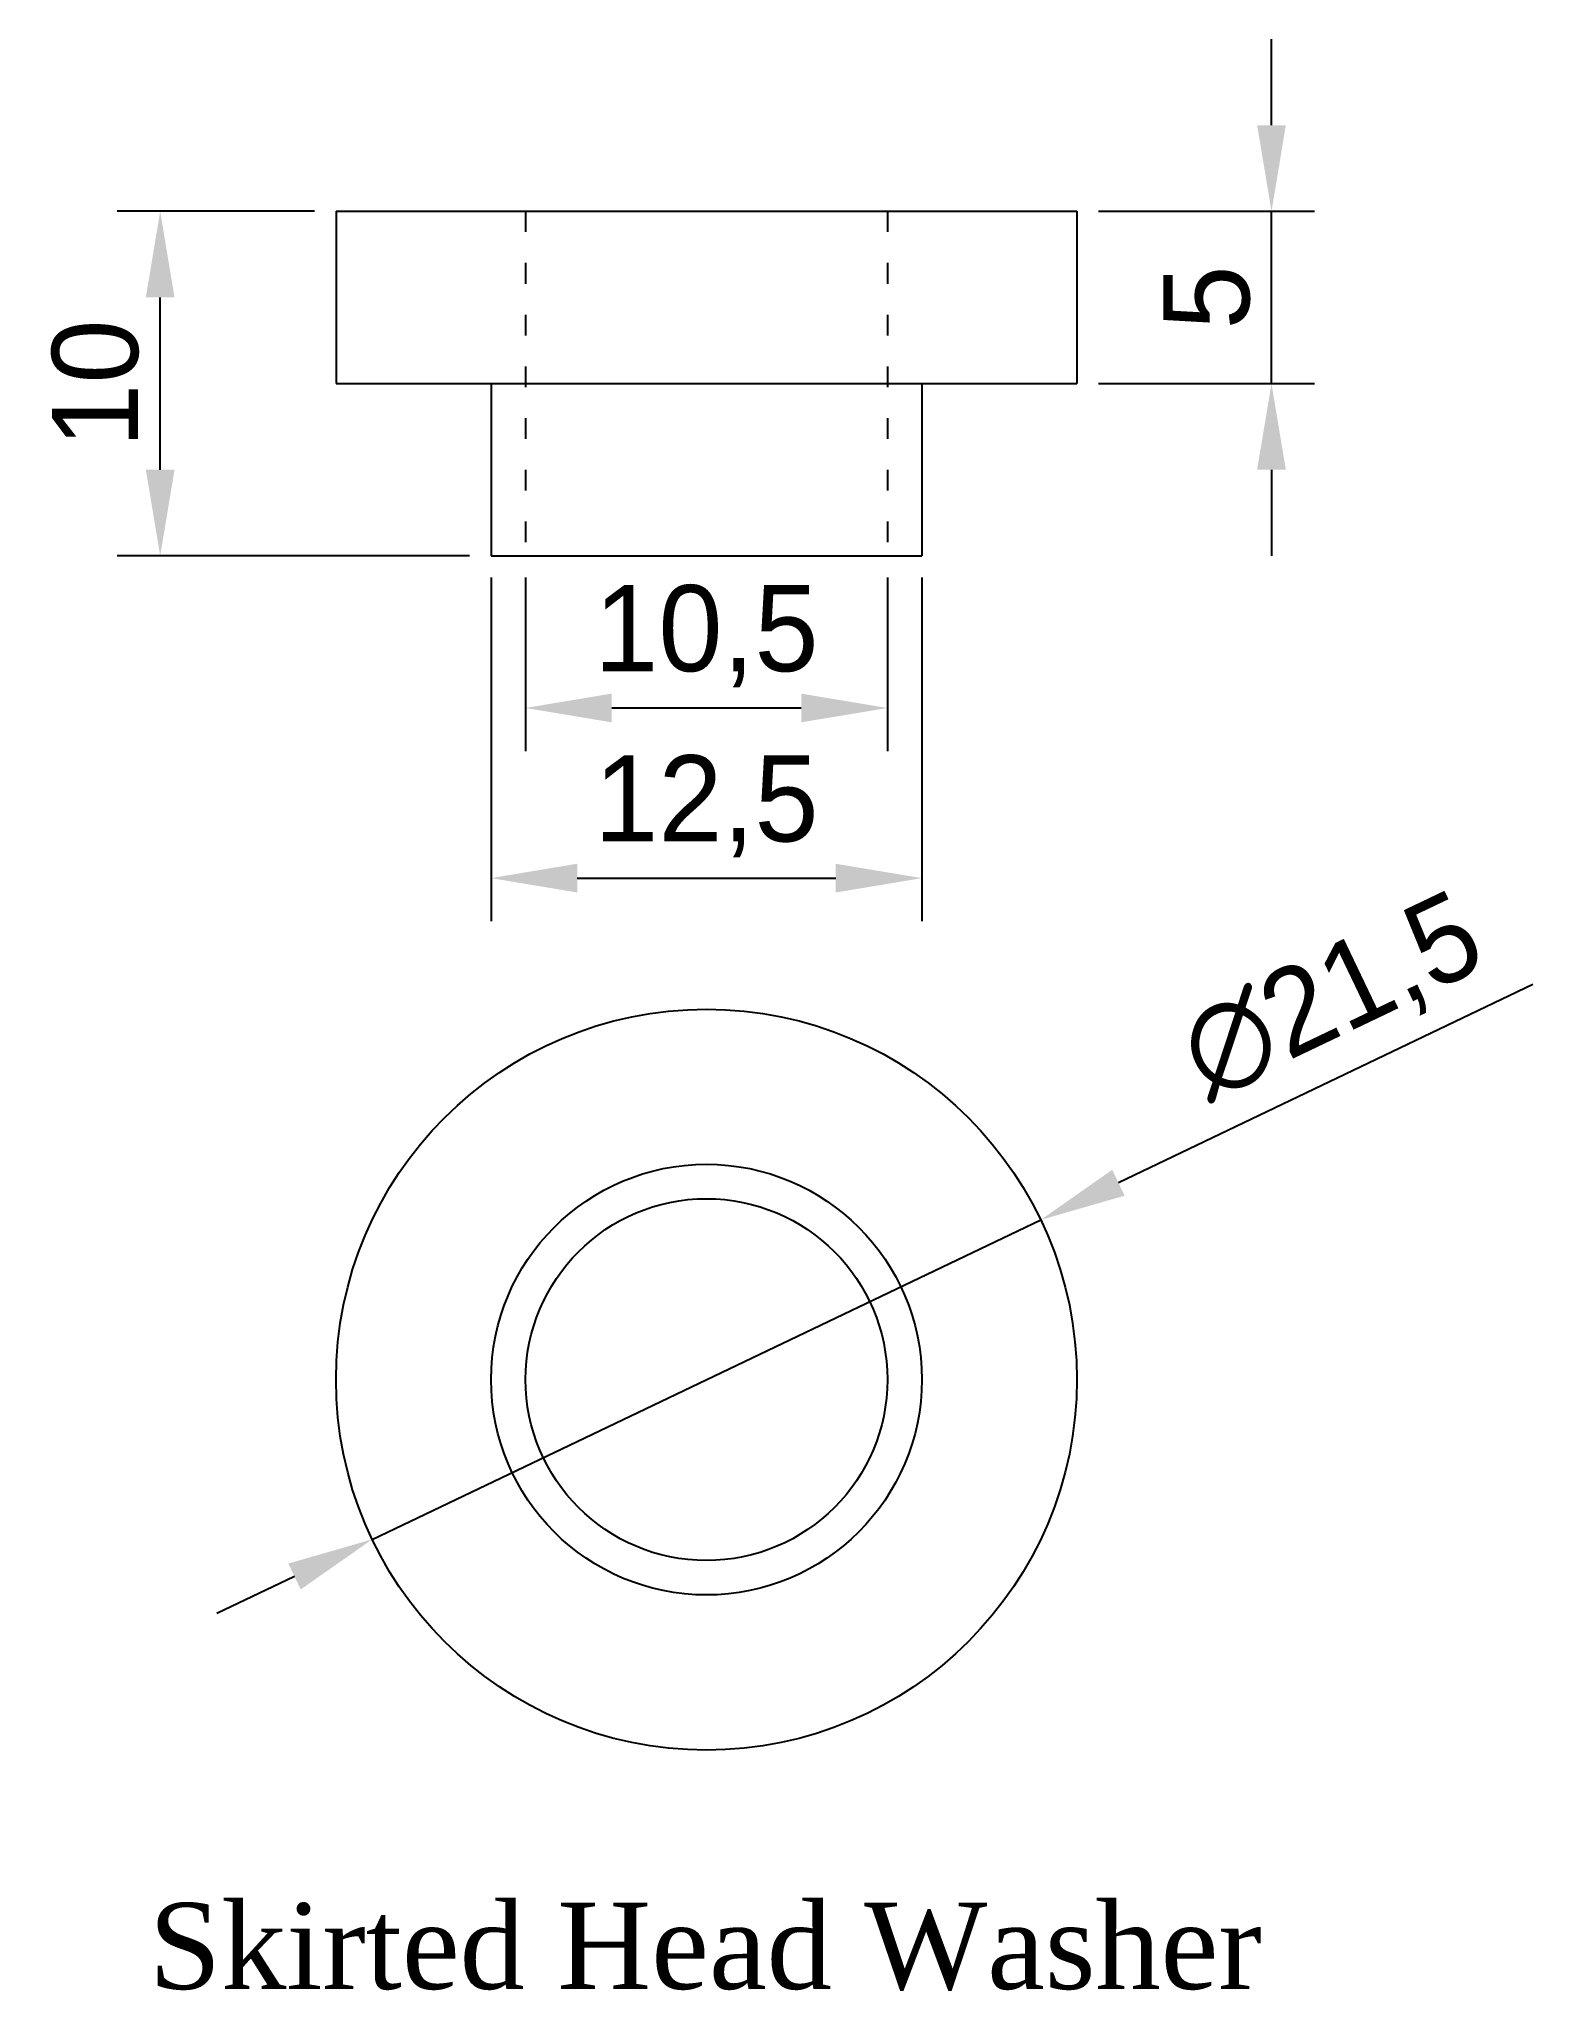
# Model space of a CAD drawing. Header units: millimetres. Extents: x 651.4 to 694.7, y 518.3 to 575.
import ezdxf

# ---------------------------------------------------------------- set-up
doc = ezdxf.new("R2010")
doc.units = ezdxf.units.MM
doc.linetypes.add('ACAD_ISO03W100', pattern=[30, 12, -18])
doc.dimstyles.new('ISO-25', dxfattribs={"dimtxt": 2.5, "dimasz": 2.5, "dimexe": 1.25, "dimexo": 0.625, "dimtad": 1, "dimtxsty": 'Standard', "dimcen": 2.5, "dimadec": 0, "dimazin": 0, "dimtfac": 1, "dimtmove": 0, "dimatfit": 3, "dimfxl": 0, "dimarcsym": 0})

# ---------------------------------------------------------------- blocks, each defined once
blk = doc.blocks.new('*D1')
at = {"color": 0, "lineweight": -2}
for p, q in [((665.5, 559.375), (665.5, 554.335)), ((676, 559.375), (676, 554.335)), ((668, 555.585), (673.5, 555.585))]:
    blk.add_line(p, q, dxfattribs=at)
at = {"color": 0}
for points in [[(668, 556.002), (668, 555.169), (665.5, 555.585)], [(673.5, 556.002), (673.5, 555.169), (676, 555.585)]]:
    blk.add_solid(points, dxfattribs=at)
at = {"layer": 'Defpoints', "color": 0}
for p in [(665.5, 560), (676, 560), (676, 555.585)]:
    blk.add_point(p, dxfattribs=at)
at = {"color": 0, "insert": (670.75, 557.669), "char_height": 2.5, "attachment_point": 5}
blk.add_mtext('10,5', dxfattribs=at)
blk = doc.blocks.new('*D2')
at = {"color": 0, "lineweight": -2}
for p, q in [((664.5, 559.375), (664.5, 549.397)), ((677, 559.375), (677, 549.397)), ((667, 550.647), (674.5, 550.647))]:
    blk.add_line(p, q, dxfattribs=at)
at = {"color": 0}
for points in [[(667, 551.064), (667, 550.23), (664.5, 550.647)], [(674.5, 551.064), (674.5, 550.23), (677, 550.647)]]:
    blk.add_solid(points, dxfattribs=at)
at = {"layer": 'Defpoints', "color": 0}
for p in [(664.5, 560), (677, 560), (677, 550.647)]:
    blk.add_point(p, dxfattribs=at)
at = {"color": 0, "insert": (670.75, 552.73), "char_height": 2.5, "attachment_point": 5}
blk.add_mtext('12,5', dxfattribs=at)
blk = doc.blocks.new('*D3')
at = {"color": 0, "lineweight": -2}
for p, q in [((694.735, 547.555), (682.705, 541.805)), ((661.051, 531.456), (680.449, 540.727)), ((658.795, 530.378), (656.54, 529.3))]:
    blk.add_line(p, q, dxfattribs=at)
at = {"color": 0}
for points in [[(682.525, 542.181), (682.884, 541.43), (680.449, 540.727)], [(658.616, 530.754), (658.975, 530.002), (661.051, 531.456)]]:
    blk.add_solid(points, dxfattribs=at)
at = {"layer": 'Defpoints', "color": 0}
for p in [(680.449, 540.727), (661.051, 531.456)]:
    blk.add_point(p, dxfattribs=at)
at = {"color": 0, "insert": (688.949, 547.099), "char_height": 2.5, "attachment_point": 5, "rotation": 25.5458}
blk.add_mtext('∅21,5', dxfattribs=at)
blk = doc.blocks.new('*D4')
at = {"color": 0, "lineweight": -2}
for p, q in [((659.375, 570), (653.648, 570)), ((654.898, 562.5), (654.898, 567.5)), ((663.875, 560), (653.648, 560))]:
    blk.add_line(p, q, dxfattribs=at)
at = {"color": 0}
for points in [[(654.481, 567.5), (655.314, 567.5), (654.898, 570)], [(654.481, 562.5), (655.314, 562.5), (654.898, 560)]]:
    blk.add_solid(points, dxfattribs=at)
at = {"layer": 'Defpoints', "color": 0}
for p in [(654.898, 570), (660, 570), (664.5, 560)]:
    blk.add_point(p, dxfattribs=at)
at = {"color": 0, "insert": (653.023, 565), "char_height": 2.5, "attachment_point": 5, "rotation": 90}
blk.add_mtext('10', dxfattribs=at)
blk = doc.blocks.new('*D5')
at = {"color": 0, "lineweight": -2}
for p, q in [((687.147, 572.5), (687.147, 575)), ((682.125, 570), (688.397, 570)), ((687.147, 565), (687.147, 570)), ((682.125, 565), (688.397, 565)), ((687.147, 562.5), (687.147, 560))]:
    blk.add_line(p, q, dxfattribs=at)
at = {"color": 0}
for points in [[(686.73, 572.5), (687.563, 572.5), (687.147, 570)], [(686.73, 562.5), (687.563, 562.5), (687.147, 565)]]:
    blk.add_solid(points, dxfattribs=at)
at = {"layer": 'Defpoints', "color": 0}
for p in [(681.5, 570), (687.147, 570), (681.5, 565)]:
    blk.add_point(p, dxfattribs=at)
at = {"color": 0, "insert": (685.272, 567.5), "char_height": 2.5, "attachment_point": 5, "rotation": 90}
blk.add_mtext('5', dxfattribs=at)

msp = doc.modelspace()

# ---------------------------------------------------------------- linework, layer by layer
for p, q in [((660, 570), (681.5, 570)), ((660, 570), (660, 565)), ((681.5, 570), (681.5, 565)), ((660, 565), (681.5, 565)), ((664.5, 565), (664.5, 560)), ((677, 565), (677, 560)), ((664.5, 560), (677, 560))]:
    msp.add_line(p, q)
at = {"linetype": 'ACAD_ISO03W100', "ltscale": 0.05}
for p, q in [((665.5, 570), (665.5, 560)), ((676, 570), (676, 560))]:
    msp.add_line(p, q, dxfattribs=at)
for radius in [10.75, 6.25, 5.25]:
    msp.add_circle((670.75, 536.092), radius)

# ---------------------------------------------------------------- texts
at = {"insert": (654.569, 520.907), "char_height": 2.5, "width": 45.84758, "attachment_point": 1}
msp.add_mtext('{\\fGeorgia|b0|i0|c0|p18;Skirted Head Washer}', dxfattribs=at)

# ---------------------------------------------------------------- dimensions: what is measured, and where the dimension line sits
for base, p1, p2, picture, middle in [((687.147, 570), (681.5, 565), (681.5, 570), '*D5', (685.272, 567.5)), ((654.898, 570), (664.5, 560), (660, 570), '*D4', (653.023, 565))]:
    dim = msp.add_linear_dim(base=base, p1=p1, p2=p2, angle=90, dimstyle='ISO-25')
    dim.commit()
    dim.dimension.update_dxf_attribs({"geometry": picture, "text_midpoint": middle})
for base, p1, p2, picture, middle in [((677, 550.647), (664.5, 560), (677, 560), '*D2', (670.75, 552.73)), ((676, 555.585), (665.5, 560), (676, 560), '*D1', (670.75, 557.669))]:
    dim = msp.add_linear_dim(base=base, p1=p1, p2=p2, dimstyle='ISO-25')
    dim.commit()
    dim.dimension.update_dxf_attribs({"geometry": picture, "text_midpoint": middle})
dim = msp.add_diameter_dim_2p(p1=(661.051, 531.456), p2=(680.449, 540.727), dimstyle='ISO-25')
dim.commit()
dim.dimension.update_dxf_attribs({"geometry": '*D3', "text_midpoint": (688.949, 547.099)})

doc.saveas('drawing.dxf')
